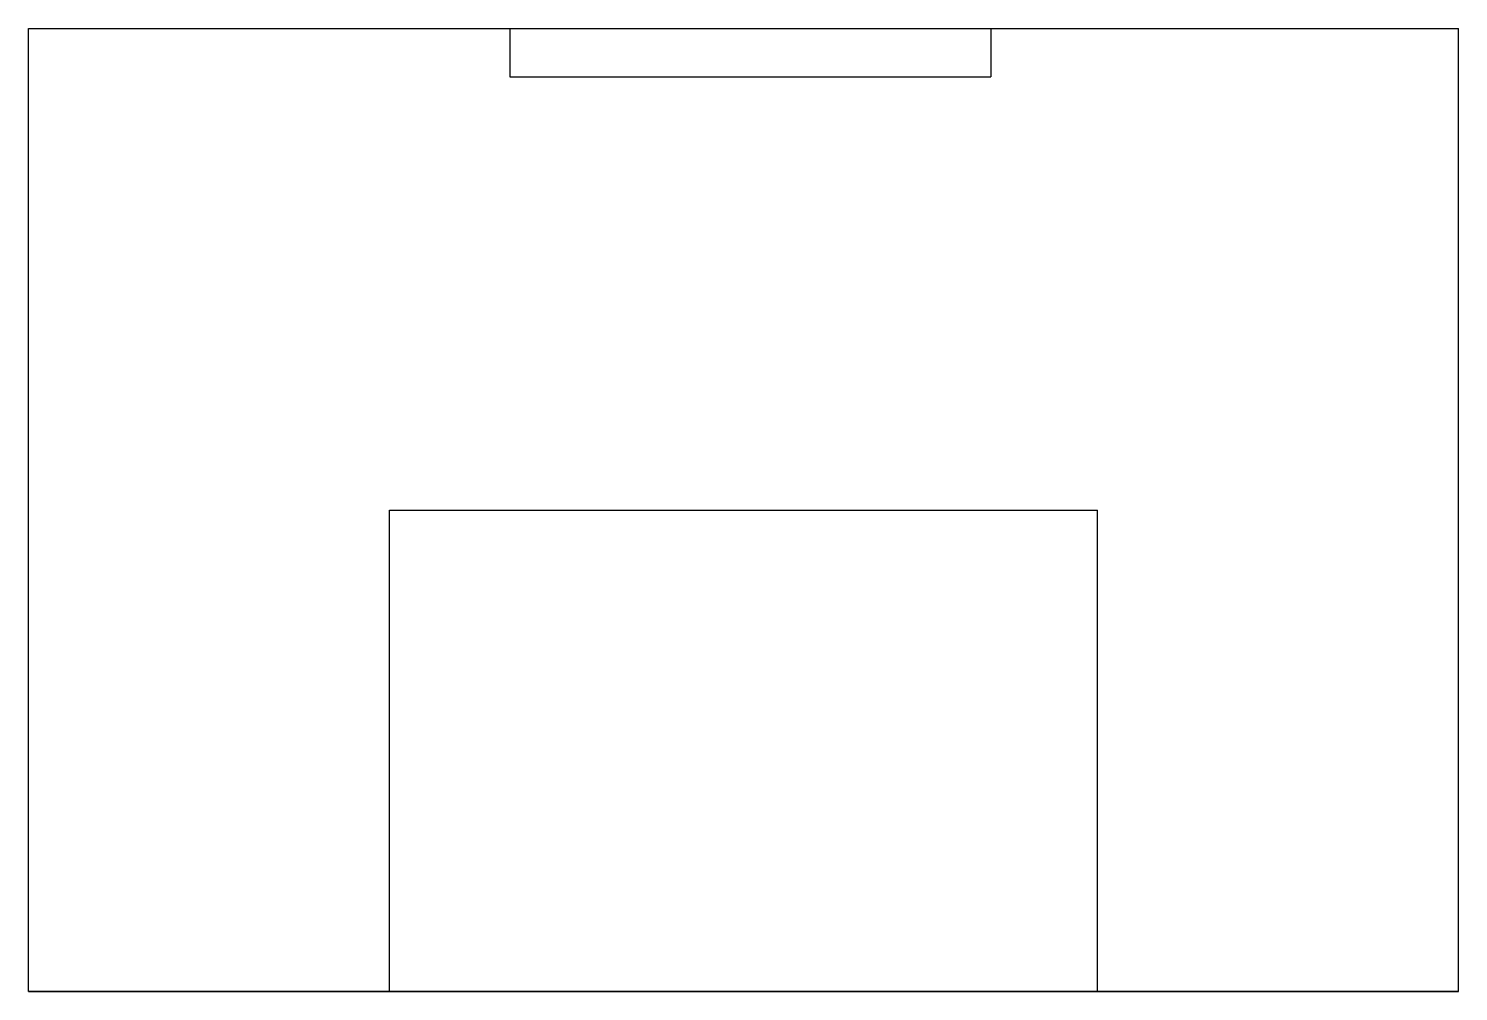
# Model space of a CAD drawing. Extents: x 0 to 2.97, y 0 to 2.
import ezdxf

# ---------------------------------------------------------------- set-up
doc = ezdxf.new("R2010")
doc.units = 0
doc.header["$MEASUREMENT"] = 0
doc.layers.add('MODELSKETCH_VISIBLE', color=7, linetype='CONTINUOUS')

msp = doc.modelspace()

# ---------------------------------------------------------------- linework, layer by layer
at = {"layer": 'MODELSKETCH_VISIBLE'}
for p, q in [((0, 0), (0, 2)), ((0, 2), (2.9721, 2)), ((1, 2), (1, 1.9)), ((1, 2), (2, 2)), ((2, 2), (2, 1.9)), ((2.9721, 0), (2.9721, 2)), ((1, 1.9), (2, 1.9)), ((0.75, 0), (0.75, 1)), ((0.75, 1), (2.2221, 1)), ((2.2221, 0), (2.2221, 1)), ((0, 0), (2.9721, 0)), ((0.75, 0), (2.2221, 0)), ((2.9721, 0), (0, 0))]:
    msp.add_line(p, q, dxfattribs=at)

doc.saveas('drawing.dxf')
